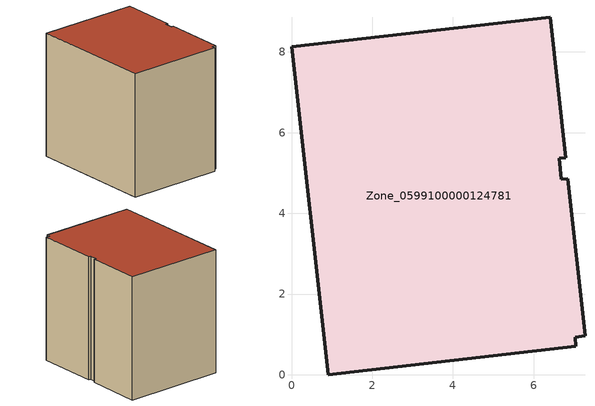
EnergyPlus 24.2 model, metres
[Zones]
Zone_0599100000124781
 floor ground (C_G): 7.28,0.97 7.03,0.93 7.05,0.71 0.91,0 0,8.13 6.42,8.86 6.8,5.38 6.64,5.36 6.68,4.84 6.85,4.86 z0
 wall outside (C_F): 0.91,0 7.05,0.71 7.03,0.93 7.28,0.97 6.85,4.86 6.68,4.84 6.64,5.36 6.8,5.38 6.42,8.86 0,8.13 0.91,0 z0:7.9
 roof outside (C_R): 7.03,0.93 7.28,0.97 6.85,4.86 6.68,4.84 6.64,5.36 6.8,5.38 6.42,8.86 0,8.13 0.91,0 7.05,0.71 z7.9
[BUILDING]
Pand.0599100000124781: North Axis=0; Terrain=City; Loads Convergence Tolerance Value=0.04; Temperature Convergence Tolerance Value=0.4; Solar Distribution=FullExterior; Maximum Number of Warmup Days=25; Minimum Number of Warmup Days=1
[Site:Location]
Rotterdam.The.Hague.AP_ZH_NLD Design_Conditions: Latitude=51.96; Longitude=4.45; Time Zone=1; Elevation=-4.5
[SITE:GROUNDTEMPERATURE:BUILDINGSURFACE]
18, 18, 18, 18, 18, 18, 18, 18, 18, 18, 18, 18
[MATERIAL] Thermal Absorptance=0.9; Solar Absorptance=0.7; Visible Absorptance=0.7
Name | Roughness | Thickness | Conductivity | Density | Specific Heat
G.TC.1946-1964 | MediumSmooth | 0.15 | 1 | 540 | 1210
F.TC.1946-1964 | Rough | 0.3 | 0.857143 | 1920 | 840
R.TC.1946-1964 | MediumRough | 0.2 | 0.235294 | 1500 | 1000
[CONSTRUCTION]
C_G: G.TC.1946-1964
C_F: F.TC.1946-1964
C_R: R.TC.1946-1964
[ZONE]
Zone_0599100000124781: Type=1; Multiplier=1; Ceiling Height=Autocalculate; Volume=Autocalculate; Floor Area=autocalculate; Part of Total Floor Area=Yes
[ZONEINFILTRATION:DESIGNFLOWRATE]
Infil_Zone_0599100000124781: Zone or ZoneList or Space or SpaceList=Zone_0599100000124781; Schedule=AlwaysOn; Design Flow Rate Calculation Method=Flow/Area; Flow Rate per Floor Area=0.003; Constant Term Coefficient=1; Temperature Term Coefficient=0; Velocity Term Coefficient=0; Velocity Squared Term Coefficient=0
[HVACTEMPLATE:ZONE:IDEALLOADSAIRSYSTEM]
Zone_0599100000124781: Maximum Heating Supply Air Temperature=50; Minimum Cooling Supply Air Temperature=13; Maximum Heating Supply Air Humidity Ratio=0.0156; Minimum Cooling Supply Air Humidity Ratio=0.0077; Heating Limit=NoLimit; Cooling Limit=NoLimit; Dehumidification Control Type=ConstantSensibleHeatRatio; Cooling Sensible Heat Ratio=0.7; Dehumidification Setpoint=60; Humidification Control Type=None; Humidification Setpoint=30; Outdoor Air Method=None; Outdoor Air Flow Rate per Person=0.00944; Outdoor Air Flow Rate per Zone Floor Area=0; Outdoor Air Flow Rate per Zone=0; Demand Controlled Ventilation Type=None; Outdoor Air Economizer Type=NoEconomizer; Heat Recovery Type=None; Sensible Heat Recovery Effectiveness=0.7; Latent Heat Recovery Effectiveness=0.65
[ZONECONTROL:THERMOSTAT]
ThermostatControl_Zone_0599100000124781: Zone or ZoneList=Zone_0599100000124781; Control Type Schedule=DualSetpointControlType; Control 1=Thermostat_Zone_0599100000124781; Temperature Difference Between Cutout And Setpoint=0
[THERMOSTATSETPOINT:DUALSETPOINT]
Thermostat_Zone_0599100000124781: Heating Setpoint Temperature Schedule=HeatingSetpoint_Zone_0599100000124781; Cooling Setpoint Temperature Schedule=CoolingSetpoint_Zone_0599100000124781
[SCHEDULE:COMPACT]
HeatingSetpoint_Zone_0599100000124781: Through: 12/31, For: AllDays, Until: 24:00, 21
CoolingSetpoint_Zone_0599100000124781: Through: 12/31, For: AllDays, Until: 24:00, 24
DualSetpointControlType: Through: 12/31, For: AllDays, Until: 24:00, 4
AlwaysOn: Through: 12/31, For: AllDays, Until: 24:00, 1
